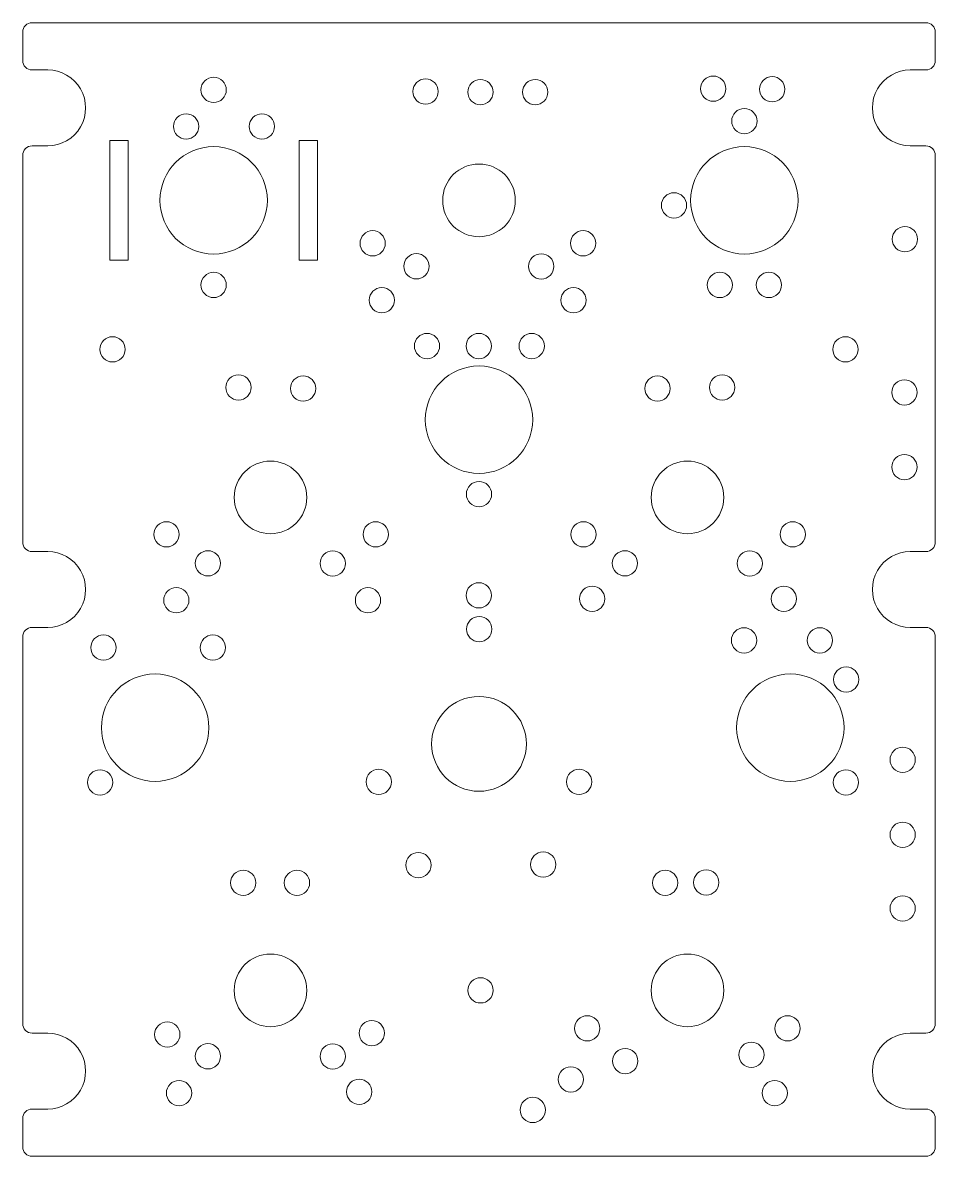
# Model space of a CAD drawing. Header units: millimetres. Extents: x -202 to 440, y -81 to 100.
# Drawn here: x 2 to 146.5, y -80.2 to 99.2 of the extents above; entities that cross this region are included whole.
import ezdxf

# ---------------------------------------------------------------- set-up
doc = ezdxf.new("R2010")
doc.units = ezdxf.units.MM
doc.header["$MEASUREMENT"] = 0
doc.layers.add('Cut', color=7, linetype='Continuous')
doc.layers.add('Engrave', color=7, linetype='Continuous')

msp = doc.modelspace()

# ---------------------------------------------------------------- linework, layer by layer
at = {"layer": 'Cut', "color": 250, "lineweight": 9}
for points, knots in [([(2.0048, 97.6658), (2.005, 98.0639), (2.1634, 98.4456), (2.4451, 98.7269), (2.4451, 98.7269), (2.7267, 99.0082), (3.1067, 99.1661), (3.5048, 99.1658), (3.5048, 99.1658), (3.5048, 99.1658), (144.9548, 99.1658), (144.9548, 99.1658), (144.9548, 99.1658), (145.3528, 99.1656), (145.7345, 99.0072), (146.0158, 98.7255), (146.0158, 98.7255), (146.2971, 98.4439), (146.455, 98.0639), (146.4548, 97.6658), (146.4548, 97.6658), (146.4548, 97.6658), (146.4548, 93.1783), (146.4548, 93.1783), (146.4548, 93.1783), (146.4545, 92.7802), (146.2961, 92.3986), (146.0145, 92.1173), (146.0145, 92.1173), (145.7328, 91.836), (145.3528, 91.6781), (144.9548, 91.6783), (144.9548, 91.6783), (144.9548, 91.6783), (142.4923, 91.6783), (142.4923, 91.6783), (142.4923, 91.6783), (140.3487, 91.6783), (138.3679, 90.5347), (137.2961, 88.6783), (137.2961, 88.6783), (136.2243, 86.8219), (136.2243, 84.5347), (137.2961, 82.6783), (137.2961, 82.6783), (138.3679, 80.8219), (140.3487, 79.6783), (142.4923, 79.6783), (142.4923, 79.6783), (142.4923, 79.6783), (144.9548, 79.6783), (144.9548, 79.6783), (144.9548, 79.6783), (145.3528, 79.6781), (145.7345, 79.5197), (146.0158, 79.238), (146.0158, 79.238), (146.2971, 78.9564), (146.455, 78.5764), (146.4548, 78.1783), (146.4548, 78.1783), (146.4548, 78.1783), (146.4548, 16.9783), (146.4548, 16.9783), (146.4548, 16.9783), (146.4545, 16.5802), (146.2961, 16.1986), (146.0145, 15.9173), (146.0145, 15.9173), (145.7328, 15.636), (145.3528, 15.4781), (144.9548, 15.4783), (144.9548, 15.4783), (144.9548, 15.4783), (142.4923, 15.4783), (142.4923, 15.4783), (142.4923, 15.4783), (140.3487, 15.4783), (138.3679, 14.3347), (137.2961, 12.4783), (137.2961, 12.4783), (136.2243, 10.6219), (136.2243, 8.3347), (137.2961, 6.4783), (137.2961, 6.4783), (138.3679, 4.6219), (140.3487, 3.4783), (142.4923, 3.4783), (142.4923, 3.4783), (142.4923, 3.4783), (144.9548, 3.4783), (144.9548, 3.4783), (144.9548, 3.4783), (145.3528, 3.4781), (145.7345, 3.3197), (146.0158, 3.038), (146.0158, 3.038), (146.2971, 2.7564), (146.455, 2.3764), (146.4548, 1.9783), (146.4548, 1.9783), (146.4548, 1.9783), (146.4548, -59.2217), (146.4548, -59.2217), (146.4548, -59.2217), (146.4545, -59.6198), (146.2961, -60.0014), (146.0145, -60.2827), (146.0145, -60.2827), (145.7328, -60.564), (145.3528, -60.7219), (144.9548, -60.7217), (144.9548, -60.7217), (144.9548, -60.7217), (142.4923, -60.7217), (142.4923, -60.7217), (142.4923, -60.7217), (140.3487, -60.7217), (138.3679, -61.8653), (137.2961, -63.7217), (137.2961, -63.7217), (136.2243, -65.5781), (136.2243, -67.8653), (137.2961, -69.7217), (137.2961, -69.7217), (138.3679, -71.5781), (140.3487, -72.7217), (142.4923, -72.7217), (142.4923, -72.7217), (142.4923, -72.7217), (144.9548, -72.7217), (144.9548, -72.7217), (144.9548, -72.7217), (145.3528, -72.7219), (145.7345, -72.8803), (146.0158, -73.162), (146.0158, -73.162), (146.2971, -73.4436), (146.455, -73.8236), (146.4548, -74.2217), (146.4548, -74.2217), (146.4548, -74.2217), (146.4548, -78.7092), (146.4548, -78.7092), (146.4548, -78.7092), (146.4545, -79.1073), (146.2961, -79.4889), (146.0145, -79.7702), (146.0145, -79.7702), (145.7328, -80.0515), (145.3528, -80.2094), (144.9548, -80.2092), (144.9548, -80.2092), (144.9548, -80.2092), (3.5048, -80.2092), (3.5048, -80.2092), (3.5048, -80.2092), (3.1067, -80.2089), (2.725, -80.0505), (2.4437, -79.7689), (2.4437, -79.7689), (2.1624, -79.4872), (2.0045, -79.1073), (2.0048, -78.7092), (2.0048, -78.7092), (2.0048, -78.7092), (2.0048, -74.2217), (2.0048, -74.2217), (2.0048, -74.2217), (2.005, -73.8236), (2.1634, -73.4419), (2.4451, -73.1606), (2.4451, -73.1606), (2.7267, -72.8793), (3.1067, -72.7214), (3.5048, -72.7217), (3.5048, -72.7217), (3.5048, -72.7217), (5.9673, -72.7217), (5.9673, -72.7217), (5.9673, -72.7217), (8.1109, -72.7217), (10.0916, -71.5781), (11.1634, -69.7217), (11.1634, -69.7217), (12.2352, -67.8653), (12.2352, -65.5781), (11.1634, -63.7217), (11.1634, -63.7217), (10.0916, -61.8653), (8.1109, -60.7217), (5.9673, -60.7217), (5.9673, -60.7217), (5.9673, -60.7217), (3.5048, -60.7217), (3.5048, -60.7217), (3.5048, -60.7217), (3.1067, -60.7214), (2.725, -60.563), (2.4437, -60.2814), (2.4437, -60.2814), (2.1624, -59.9997), (2.0045, -59.6198), (2.0048, -59.2217), (2.0048, -59.2217), (2.0048, -59.2217), (2.0048, 1.9783), (2.0048, 1.9783), (2.0048, 1.9783), (2.005, 2.3764), (2.1634, 2.7581), (2.4451, 3.0394), (2.4451, 3.0394), (2.7267, 3.3207), (3.1067, 3.4786), (3.5048, 3.4783), (3.5048, 3.4783), (3.5048, 3.4783), (5.9673, 3.4783), (5.9673, 3.4783), (5.9673, 3.4783), (8.1109, 3.4783), (10.0916, 4.6219), (11.1634, 6.4783), (11.1634, 6.4783), (12.2352, 8.3347), (12.2352, 10.6219), (11.1634, 12.4783), (11.1634, 12.4783), (10.0916, 14.3347), (8.1109, 15.4783), (5.9673, 15.4783), (5.9673, 15.4783), (5.9673, 15.4783), (3.5048, 15.4783), (3.5048, 15.4783), (3.5048, 15.4783), (3.1067, 15.4786), (2.725, 15.637), (2.4437, 15.9186), (2.4437, 15.9186), (2.1624, 16.2003), (2.0045, 16.5802), (2.0048, 16.9783), (2.0048, 16.9783), (2.0048, 16.9783), (2.0048, 78.1783), (2.0048, 78.1783), (2.0048, 78.1783), (2.005, 78.5764), (2.1634, 78.9581), (2.4451, 79.2394), (2.4451, 79.2394), (2.7267, 79.5207), (3.1067, 79.6786), (3.5048, 79.6783), (3.5048, 79.6783), (3.5048, 79.6783), (5.9673, 79.6783), (5.9673, 79.6783), (5.9673, 79.6783), (8.1109, 79.6783), (10.0916, 80.8219), (11.1634, 82.6783), (11.1634, 82.6783), (12.2352, 84.5347), (12.2352, 86.8219), (11.1634, 88.6783), (11.1634, 88.6783), (10.0916, 90.5347), (8.1109, 91.6783), (5.9673, 91.6783), (5.9673, 91.6783), (5.9673, 91.6783), (3.5048, 91.6783), (3.5048, 91.6783), (3.5048, 91.6783), (3.1067, 91.6786), (2.725, 91.837), (2.4437, 92.1186), (2.4437, 92.1186), (2.1624, 92.4003), (2.0045, 92.7802), (2.0048, 93.1783), (2.0048, 93.1783), (2.0048, 93.1783), (2.0048, 97.6658), (2.0048, 97.6658)], [0, 0, 0, 0, 0.01369863, 0.01369863, 0.01369863, 0.01369863, 0.02739726, 0.02739726, 0.02739726, 0.02739726, 0.04109589, 0.04109589, 0.04109589, 0.04109589, 0.05479452, 0.05479452, 0.05479452, 0.05479452, 0.06849315, 0.06849315, 0.06849315, 0.06849315, 0.08219178, 0.08219178, 0.08219178, 0.08219178, 0.09589041, 0.09589041, 0.09589041, 0.09589041, 0.10958904, 0.10958904, 0.10958904, 0.10958904, 0.12328767, 0.12328767, 0.12328767, 0.12328767, 0.1369863, 0.1369863, 0.1369863, 0.1369863, 0.15068493, 0.15068493, 0.15068493, 0.15068493, 0.16438356, 0.16438356, 0.16438356, 0.16438356, 0.17808219, 0.17808219, 0.17808219, 0.17808219, 0.19178082, 0.19178082, 0.19178082, 0.19178082, 0.20547945, 0.20547945, 0.20547945, 0.20547945, 0.21917808, 0.21917808, 0.21917808, 0.21917808, 0.23287671, 0.23287671, 0.23287671, 0.23287671, 0.24657534, 0.24657534, 0.24657534, 0.24657534, 0.26027397, 0.26027397, 0.26027397, 0.26027397, 0.2739726, 0.2739726, 0.2739726, 0.2739726, 0.28767123, 0.28767123, 0.28767123, 0.28767123, 0.30136986, 0.30136986, 0.30136986, 0.30136986, 0.31506849, 0.31506849, 0.31506849, 0.31506849, 0.32876712, 0.32876712, 0.32876712, 0.32876712, 0.34246575, 0.34246575, 0.34246575, 0.34246575, 0.35616438, 0.35616438, 0.35616438, 0.35616438, 0.36986301, 0.36986301, 0.36986301, 0.36986301, 0.38356164, 0.38356164, 0.38356164, 0.38356164, 0.39726027, 0.39726027, 0.39726027, 0.39726027, 0.4109589, 0.4109589, 0.4109589, 0.4109589, 0.42465753, 0.42465753, 0.42465753, 0.42465753, 0.43835616, 0.43835616, 0.43835616, 0.43835616, 0.45205479, 0.45205479, 0.45205479, 0.45205479, 0.46575342, 0.46575342, 0.46575342, 0.46575342, 0.47945205, 0.47945205, 0.47945205, 0.47945205, 0.49315068, 0.49315068, 0.49315068, 0.49315068, 0.50684932, 0.50684932, 0.50684932, 0.50684932, 0.52054795, 0.52054795, 0.52054795, 0.52054795, 0.53424658, 0.53424658, 0.53424658, 0.53424658, 0.54794521, 0.54794521, 0.54794521, 0.54794521, 0.56164384, 0.56164384, 0.56164384, 0.56164384, 0.57534247, 0.57534247, 0.57534247, 0.57534247, 0.5890411, 0.5890411, 0.5890411, 0.5890411, 0.60273973, 0.60273973, 0.60273973, 0.60273973, 0.61643836, 0.61643836, 0.61643836, 0.61643836, 0.63013699, 0.63013699, 0.63013699, 0.63013699, 0.64383562, 0.64383562, 0.64383562, 0.64383562, 0.65753425, 0.65753425, 0.65753425, 0.65753425, 0.67123288, 0.67123288, 0.67123288, 0.67123288, 0.68493151, 0.68493151, 0.68493151, 0.68493151, 0.69863014, 0.69863014, 0.69863014, 0.69863014, 0.71232877, 0.71232877, 0.71232877, 0.71232877, 0.7260274, 0.7260274, 0.7260274, 0.7260274, 0.73972603, 0.73972603, 0.73972603, 0.73972603, 0.75342466, 0.75342466, 0.75342466, 0.75342466, 0.76712329, 0.76712329, 0.76712329, 0.76712329, 0.78082192, 0.78082192, 0.78082192, 0.78082192, 0.79452055, 0.79452055, 0.79452055, 0.79452055, 0.80821918, 0.80821918, 0.80821918, 0.80821918, 0.82191781, 0.82191781, 0.82191781, 0.82191781, 0.83561644, 0.83561644, 0.83561644, 0.83561644, 0.84931507, 0.84931507, 0.84931507, 0.84931507, 0.8630137, 0.8630137, 0.8630137, 0.8630137, 0.87671233, 0.87671233, 0.87671233, 0.87671233, 0.89041096, 0.89041096, 0.89041096, 0.89041096, 0.90410959, 0.90410959, 0.90410959, 0.90410959, 0.91780822, 0.91780822, 0.91780822, 0.91780822, 0.93150685, 0.93150685, 0.93150685, 0.93150685, 0.94520548, 0.94520548, 0.94520548, 0.94520548, 0.95890411, 0.95890411, 0.95890411, 0.95890411, 0.97260274, 0.97260274, 0.97260274, 0.97260274, 1, 1, 1, 1]), ([(15.7798, 61.602), (15.7798, 61.602), (18.6798, 61.602), (18.6798, 61.602), (18.6798, 61.602), (18.6798, 61.602), (18.6798, 80.502), (18.6798, 80.502), (18.6798, 80.502), (18.6798, 80.502), (15.7798, 80.502), (15.7798, 80.502), (15.7798, 80.502), (15.7798, 80.502), (15.7798, 61.602), (15.7798, 61.602)], [0, 0, 0, 0, 0.2, 0.2, 0.2, 0.2, 0.4, 0.4, 0.4, 0.4, 0.6, 0.6, 0.6, 0.6, 1, 1, 1, 1]), ([(32.2298, 79.552), (36.9242, 79.552), (40.7298, 75.7465), (40.7298, 71.0521), (40.7298, 71.0521), (40.7298, 66.3577), (36.9243, 62.5521), (32.2298, 62.5521), (32.2298, 62.5521), (27.5354, 62.552), (23.7298, 66.3576), (23.7298, 71.052), (23.7298, 71.052), (23.7298, 75.7464), (27.5353, 79.552), (32.2298, 79.552)], [0, 0, 0, 0, 0.2, 0.2, 0.2, 0.2, 0.4, 0.4, 0.4, 0.4, 0.6, 0.6, 0.6, 0.6, 1, 1, 1, 1]), ([(45.7798, 61.602), (45.7798, 61.602), (48.6798, 61.602), (48.6798, 61.602), (48.6798, 61.602), (48.6798, 61.602), (48.6798, 80.502), (48.6798, 80.502), (48.6798, 80.502), (48.6798, 80.502), (45.7798, 80.502), (45.7798, 80.502), (45.7798, 80.502), (45.7798, 80.502), (45.7798, 61.602), (45.7798, 61.602)], [0, 0, 0, 0, 0.2, 0.2, 0.2, 0.2, 0.4, 0.4, 0.4, 0.4, 0.6, 0.6, 0.6, 0.6, 1, 1, 1, 1]), ([(116.2298, 79.552), (120.9242, 79.552), (124.7298, 75.7465), (124.7298, 71.0521), (124.7298, 71.0521), (124.7298, 66.3577), (120.9243, 62.5521), (116.2298, 62.5521), (116.2298, 62.5521), (111.5354, 62.552), (107.7298, 66.3576), (107.7298, 71.052), (107.7298, 71.052), (107.7298, 75.7464), (111.5353, 79.552), (116.2298, 79.552)], [0, 0, 0, 0, 0.2, 0.2, 0.2, 0.2, 0.4, 0.4, 0.4, 0.4, 0.6, 0.6, 0.6, 0.6, 1, 1, 1, 1]), ([(74.2299, 76.8021), (77.4052, 76.8021), (79.9798, 74.2268), (79.9798, 71.0519), (79.9798, 71.0519), (79.9798, 67.8775), (77.405, 65.3021), (74.2298, 65.3021), (74.2298, 65.3021), (71.0549, 65.3024), (68.4798, 67.877), (68.4798, 71.0519), (68.4798, 71.0519), (68.4798, 74.2278), (71.0549, 76.8016), (74.2299, 76.8021)], [0, 0, 0, 0, 0.2, 0.2, 0.2, 0.2, 0.4, 0.4, 0.4, 0.4, 0.6, 0.6, 0.6, 0.6, 1, 1, 1, 1]), ([(16.2298, 49.4784), (17.3344, 49.4784), (18.2298, 48.5829), (18.2298, 47.4782), (18.2298, 47.4782), (18.2298, 46.3737), (17.3344, 45.4782), (16.2298, 45.4782), (16.2298, 45.4782), (15.1252, 45.4783), (14.2298, 46.3737), (14.2298, 47.4782), (14.2298, 47.4782), (14.2298, 48.5829), (15.1252, 49.4782), (16.2298, 49.4784)], [0, 0, 0, 0, 0.2, 0.2, 0.2, 0.2, 0.4, 0.4, 0.4, 0.4, 0.6, 0.6, 0.6, 0.6, 1, 1, 1, 1]), ([(132.2298, 49.4784), (133.3344, 49.4784), (134.2298, 48.5829), (134.2298, 47.4782), (134.2298, 47.4782), (134.2298, 46.3737), (133.3344, 45.4782), (132.2298, 45.4782), (132.2298, 45.4782), (131.1252, 45.4783), (130.2298, 46.3737), (130.2298, 47.4782), (130.2298, 47.4782), (130.2298, 48.5829), (131.1252, 49.4782), (132.2298, 49.4784)], [0, 0, 0, 0, 0.2, 0.2, 0.2, 0.2, 0.4, 0.4, 0.4, 0.4, 0.6, 0.6, 0.6, 0.6, 1, 1, 1, 1]), ([(74.2298, 44.8452), (78.9242, 44.8452), (82.7298, 41.0397), (82.7298, 36.3453), (82.7298, 36.3453), (82.7298, 31.6509), (78.9243, 27.8453), (74.2298, 27.8453), (74.2298, 27.8453), (69.5354, 27.8452), (65.7298, 31.6508), (65.7298, 36.3452), (65.7298, 36.3452), (65.7298, 41.0396), (69.5353, 44.8452), (74.2298, 44.8452)], [0, 0, 0, 0, 0.2, 0.2, 0.2, 0.2, 0.4, 0.4, 0.4, 0.4, 0.6, 0.6, 0.6, 0.6, 1, 1, 1, 1]), ([(41.2299, 29.8021), (44.4052, 29.8021), (46.9798, 27.227), (46.9798, 24.0518), (46.9798, 24.0518), (46.9798, 20.8774), (44.4049, 18.3021), (41.2298, 18.3021), (41.2298, 18.3021), (38.0549, 18.3021), (35.4798, 20.8769), (35.4798, 24.0518), (35.4798, 24.0518), (35.4798, 27.2279), (38.0549, 29.802), (41.2299, 29.8021)], [0, 0, 0, 0, 0.2, 0.2, 0.2, 0.2, 0.4, 0.4, 0.4, 0.4, 0.6, 0.6, 0.6, 0.6, 1, 1, 1, 1]), ([(107.2299, 29.8021), (110.4052, 29.8021), (112.9798, 27.2268), (112.9798, 24.052), (112.9798, 24.052), (112.9798, 20.8775), (110.405, 18.3021), (107.2298, 18.3021), (107.2298, 18.3021), (104.0549, 18.3022), (101.4798, 20.877), (101.4798, 24.052), (101.4798, 24.052), (101.4798, 27.2278), (104.0549, 29.8017), (107.2299, 29.8021)], [0, 0, 0, 0, 0.2, 0.2, 0.2, 0.2, 0.4, 0.4, 0.4, 0.4, 0.6, 0.6, 0.6, 0.6, 1, 1, 1, 1]), ([(22.9729, -3.8846), (27.6673, -3.8846), (31.4729, -7.6901), (31.4729, -12.3845), (31.4729, -12.3845), (31.4729, -17.0789), (27.6674, -20.8845), (22.9729, -20.8845), (22.9729, -20.8845), (18.2785, -20.8846), (14.4729, -17.079), (14.4729, -12.3846), (14.4729, -12.3846), (14.4729, -7.6902), (18.2784, -3.8846), (22.9729, -3.8846)], [0, 0, 0, 0, 0.2, 0.2, 0.2, 0.2, 0.4, 0.4, 0.4, 0.4, 0.6, 0.6, 0.6, 0.6, 1, 1, 1, 1]), ([(123.502, -3.8846), (128.1964, -3.8846), (132.002, -7.6901), (132.002, -12.3845), (132.002, -12.3845), (132.002, -17.0789), (128.1965, -20.8845), (123.502, -20.8845), (123.502, -20.8845), (118.8076, -20.8846), (115.002, -17.079), (115.002, -12.3846), (115.002, -12.3846), (115.002, -7.6902), (118.8075, -3.8846), (123.502, -3.8846)], [0, 0, 0, 0, 0.2, 0.2, 0.2, 0.2, 0.4, 0.4, 0.4, 0.4, 0.6, 0.6, 0.6, 0.6, 1, 1, 1, 1]), ([(74.2306, -7.4479), (78.3722, -7.4479), (81.7304, -10.8067), (81.7304, -14.9483), (81.7304, -14.9483), (81.7304, -19.089), (78.372, -22.4479), (74.2304, -22.4479), (74.2304, -22.4479), (70.0892, -22.4479), (66.7304, -19.0893), (66.7304, -14.9483), (66.7304, -14.9483), (66.7304, -10.8056), (70.0892, -7.4481), (74.2306, -7.4479)], [0, 0, 0, 0, 0.2, 0.2, 0.2, 0.2, 0.4, 0.4, 0.4, 0.4, 0.6, 0.6, 0.6, 0.6, 1, 1, 1, 1]), ([(41.2299, -48.1979), (44.4052, -48.1979), (46.9798, -50.7732), (46.9798, -53.948), (46.9798, -53.948), (46.9798, -57.1226), (44.4049, -59.6979), (41.2298, -59.6979), (41.2298, -59.6979), (38.0549, -59.6979), (35.4798, -57.1229), (35.4798, -53.948), (35.4798, -53.948), (35.4798, -50.7724), (38.0549, -48.1983), (41.2299, -48.1979)], [0, 0, 0, 0, 0.2, 0.2, 0.2, 0.2, 0.4, 0.4, 0.4, 0.4, 0.6, 0.6, 0.6, 0.6, 1, 1, 1, 1]), ([(107.2299, -48.1979), (110.4052, -48.1979), (112.9798, -50.7732), (112.9798, -53.948), (112.9798, -53.948), (112.9798, -57.1226), (110.405, -59.6979), (107.2298, -59.6979), (107.2298, -59.6979), (104.0549, -59.6979), (101.4798, -57.1229), (101.4798, -53.948), (101.4798, -53.948), (101.4798, -50.7724), (104.0549, -48.1983), (107.2299, -48.1979)], [0, 0, 0, 0, 0.2, 0.2, 0.2, 0.2, 0.4, 0.4, 0.4, 0.4, 0.6, 0.6, 0.6, 0.6, 1, 1, 1, 1]), ([(74.4746, -51.948), (75.5792, -51.948), (76.4746, -52.8434), (76.4746, -53.9479), (76.4746, -53.9479), (76.4746, -55.0526), (75.5792, -55.9479), (74.4746, -55.9479), (74.4746, -55.9479), (73.37, -55.9479), (72.4746, -55.0526), (72.4746, -53.9479), (72.4746, -53.9479), (72.4746, -52.8434), (73.37, -51.948), (74.4746, -51.948)], [0, 0, 0, 0, 0.2, 0.2, 0.2, 0.2, 0.4, 0.4, 0.4, 0.4, 0.6, 0.6, 0.6, 0.6, 1, 1, 1, 1])]:
    msp.add_open_spline(points, degree=3, knots=knots, dxfattribs=at)
at = {"layer": 'Engrave', "color": 240, "lineweight": 9}
for points in [[(32.2298, 90.531), (31.1252, 90.531), (30.2298, 89.6357), (30.2298, 88.5311), (30.2298, 88.5311), (30.2298, 87.4264), (31.1252, 86.5311), (32.2298, 86.5311), (32.2298, 86.5311), (33.3344, 86.531), (34.2298, 87.4264), (34.2298, 88.531), (34.2298, 88.531), (34.2298, 89.6357), (33.3344, 90.531), (32.2298, 90.531)], [(65.7754, 90.2724), (64.6708, 90.2724), (63.7754, 89.3771), (63.7754, 88.2725), (63.7754, 88.2725), (63.7754, 87.1678), (64.6708, 86.2725), (65.7754, 86.2725), (65.7754, 86.2725), (66.88, 86.2724), (67.7754, 87.1678), (67.7754, 88.2724), (67.7754, 88.2724), (67.7754, 89.3771), (66.88, 90.2724), (65.7754, 90.2724)], [(74.4517, 90.1784), (73.3471, 90.1784), (72.4517, 89.2831), (72.4517, 88.1785), (72.4517, 88.1785), (72.4517, 87.0738), (73.3471, 86.1785), (74.4517, 86.1785), (74.4517, 86.1785), (75.5563, 86.1784), (76.4517, 87.0738), (76.4517, 88.1784), (76.4517, 88.1784), (76.4517, 89.2831), (75.5563, 90.1784), (74.4517, 90.1784)], [(83.128, 90.1784), (82.0234, 90.1784), (81.128, 89.2831), (81.128, 88.1785), (81.128, 88.1785), (81.128, 87.0738), (82.0234, 86.1785), (83.128, 86.1785), (83.128, 86.1785), (84.2326, 86.1784), (85.128, 87.0738), (85.128, 88.1784), (85.128, 88.1784), (85.128, 89.2831), (84.2326, 90.1784), (83.128, 90.1784)], [(111.3028, 90.7222), (110.1982, 90.7222), (109.3028, 89.8269), (109.3028, 88.7223), (109.3028, 88.7223), (109.3028, 87.6176), (110.1982, 86.7223), (111.3028, 86.7223), (111.3028, 86.7223), (112.4074, 86.7222), (113.3028, 87.6176), (113.3028, 88.7222), (113.3028, 88.7222), (113.3028, 89.8269), (112.4074, 90.7222), (111.3028, 90.7222)], [(120.6393, 90.6265), (119.5347, 90.6265), (118.6393, 89.7312), (118.6393, 88.6266), (118.6393, 88.6266), (118.6393, 87.5219), (119.5347, 86.6266), (120.6393, 86.6266), (120.6393, 86.6266), (121.7439, 86.6265), (122.6393, 87.5219), (122.6393, 88.6265), (122.6393, 88.6265), (122.6393, 89.7312), (121.7439, 90.6265), (120.6393, 90.6265)], [(27.8726, 84.7458), (26.768, 84.7458), (25.8726, 83.8505), (25.8726, 82.7459), (25.8726, 82.7459), (25.8726, 81.6412), (26.768, 80.7459), (27.8726, 80.7459), (27.8726, 80.7459), (28.9772, 80.7458), (29.8726, 81.6412), (29.8726, 82.7458), (29.8726, 82.7458), (29.8726, 83.8505), (28.9772, 84.7458), (27.8726, 84.7458)], [(39.8726, 84.7458), (38.768, 84.7458), (37.8726, 83.8505), (37.8726, 82.7459), (37.8726, 82.7459), (37.8726, 81.6412), (38.768, 80.7459), (39.8726, 80.7459), (39.8726, 80.7459), (40.9772, 80.7458), (41.8726, 81.6412), (41.8726, 82.7458), (41.8726, 82.7458), (41.8726, 83.8505), (40.9772, 84.7458), (39.8726, 84.7458)], [(116.2299, 85.5925), (115.1253, 85.5925), (114.2299, 84.6972), (114.2299, 83.5926), (114.2299, 83.5926), (114.2299, 82.4879), (115.1253, 81.5926), (116.2299, 81.5926), (116.2299, 81.5926), (117.3345, 81.5925), (118.2299, 82.4879), (118.2299, 83.5925), (118.2299, 83.5925), (118.2299, 84.6972), (117.3345, 85.5925), (116.2299, 85.5925)], [(105.0898, 72.2572), (103.9852, 72.2572), (103.0898, 71.3619), (103.0898, 70.2573), (103.0898, 70.2573), (103.0898, 69.1526), (103.9852, 68.2573), (105.0898, 68.2573), (105.0898, 68.2573), (106.1944, 68.2572), (107.0898, 69.1526), (107.0898, 70.2572), (107.0898, 70.2572), (107.0898, 71.3619), (106.1944, 72.2572), (105.0898, 72.2572)], [(141.6422, 66.9046), (140.5376, 66.9046), (139.6421, 66.0093), (139.6421, 64.9047), (139.6421, 64.9047), (139.6421, 63.8), (140.5376, 62.9047), (141.6422, 62.9047), (141.6422, 62.9047), (142.7468, 62.9046), (143.6421, 63.8), (143.6421, 64.9046), (143.6421, 64.9046), (143.6421, 66.0093), (142.7468, 66.9046), (141.6422, 66.9046)], [(57.4016, 66.2571), (56.297, 66.2571), (55.4016, 65.3618), (55.4016, 64.2572), (55.4016, 64.2572), (55.4016, 63.1525), (56.297, 62.2572), (57.4016, 62.2572), (57.4016, 62.2572), (58.5062, 62.2571), (59.4016, 63.1525), (59.4016, 64.2571), (59.4016, 64.2571), (59.4016, 65.3618), (58.5062, 66.2571), (57.4016, 66.2571)], [(90.7059, 66.2571), (89.6013, 66.2571), (88.7059, 65.3618), (88.7059, 64.2572), (88.7059, 64.2572), (88.7059, 63.1525), (89.6013, 62.2572), (90.7059, 62.2572), (90.7059, 62.2572), (91.8105, 62.2571), (92.7059, 63.1525), (92.7059, 64.2571), (92.7059, 64.2571), (92.7059, 65.3618), (91.8105, 66.2571), (90.7059, 66.2571)], [(64.3254, 62.6195), (63.2207, 62.6195), (62.3253, 61.7242), (62.3253, 60.6196), (62.3253, 60.6196), (62.3253, 59.5149), (63.2207, 58.6196), (64.3254, 58.6196), (64.3254, 58.6196), (65.4299, 58.6195), (66.3253, 59.5149), (66.3253, 60.6195), (66.3253, 60.6195), (66.3253, 61.7242), (65.4299, 62.6195), (64.3254, 62.6195)], [(84.0801, 62.6024), (82.9754, 62.6024), (82.08, 61.7071), (82.08, 60.6025), (82.08, 60.6025), (82.08, 59.4978), (82.9754, 58.6025), (84.0801, 58.6025), (84.0801, 58.6025), (85.1846, 58.6024), (86.08, 59.4978), (86.08, 60.6024), (86.08, 60.6024), (86.08, 61.7071), (85.1846, 62.6024), (84.0801, 62.6024)], [(32.2298, 59.6633), (31.1252, 59.6633), (30.2298, 58.768), (30.2298, 57.6634), (30.2298, 57.6634), (30.2298, 56.5587), (31.1252, 55.6634), (32.2298, 55.6634), (32.2298, 55.6634), (33.3344, 55.6633), (34.2298, 56.5587), (34.2298, 57.6633), (34.2298, 57.6633), (34.2298, 58.768), (33.3344, 59.6633), (32.2298, 59.6633)], [(112.3463, 59.6633), (111.2417, 59.6633), (110.3463, 58.768), (110.3463, 57.6634), (110.3463, 57.6634), (110.3463, 56.5587), (111.2417, 55.6634), (112.3463, 55.6634), (112.3463, 55.6634), (113.451, 55.6633), (114.3463, 56.5587), (114.3463, 57.6633), (114.3463, 57.6633), (114.3463, 58.768), (113.451, 59.6633), (112.3463, 59.6633)], [(120.1135, 59.6633), (119.0089, 59.6633), (118.1135, 58.768), (118.1135, 57.6634), (118.1135, 57.6634), (118.1135, 56.5587), (119.0089, 55.6634), (120.1135, 55.6634), (120.1135, 55.6634), (121.2182, 55.6633), (122.1135, 56.5587), (122.1135, 57.6633), (122.1135, 57.6633), (122.1135, 58.768), (121.2182, 59.6633), (120.1135, 59.6633)], [(58.8516, 57.2528), (57.747, 57.2528), (56.8516, 56.3575), (56.8516, 55.2529), (56.8516, 55.2529), (56.8516, 54.1482), (57.747, 53.2529), (58.8516, 53.2529), (58.8516, 53.2529), (59.9562, 53.2528), (60.8516, 54.1482), (60.8516, 55.2528), (60.8516, 55.2528), (60.8516, 56.3575), (59.9562, 57.2528), (58.8516, 57.2528)], [(89.1837, 57.2475), (88.0791, 57.2475), (87.1837, 56.3522), (87.1837, 55.2476), (87.1837, 55.2476), (87.1837, 54.1429), (88.0791, 53.2476), (89.1837, 53.2476), (89.1837, 53.2476), (90.2884, 53.2475), (91.1837, 54.1429), (91.1837, 55.2475), (91.1837, 55.2475), (91.1837, 56.3522), (90.2884, 57.2475), (89.1837, 57.2475)], [(66.0005, 50.0015), (64.8959, 50.0015), (64.0005, 49.1062), (64.0005, 48.0016), (64.0005, 48.0016), (64.0005, 46.8969), (64.8959, 46.0016), (66.0005, 46.0016), (66.0005, 46.0016), (67.1051, 46.0015), (68.0005, 46.8969), (68.0005, 48.0015), (68.0005, 48.0015), (68.0005, 49.1062), (67.1051, 50.0015), (66.0005, 50.0015)], [(74.1999, 50.0015), (73.0953, 50.0015), (72.1999, 49.1062), (72.1999, 48.0016), (72.1999, 48.0016), (72.1999, 46.8969), (73.0953, 46.0016), (74.1999, 46.0016), (74.1999, 46.0016), (75.3045, 46.0015), (76.1999, 46.8969), (76.1999, 48.0015), (76.1999, 48.0015), (76.1999, 49.1062), (75.3045, 50.0015), (74.1999, 50.0015)], [(82.5706, 50.0015), (81.466, 50.0015), (80.5706, 49.1062), (80.5706, 48.0016), (80.5706, 48.0016), (80.5706, 46.8969), (81.466, 46.0016), (82.5706, 46.0016), (82.5706, 46.0016), (83.6752, 46.0015), (84.5706, 46.8969), (84.5706, 48.0015), (84.5706, 48.0015), (84.5706, 49.1062), (83.6752, 50.0015), (82.5706, 50.0015)], [(36.1596, 43.4519), (35.055, 43.4519), (34.1596, 42.5566), (34.1596, 41.452), (34.1596, 41.452), (34.1596, 40.3473), (35.055, 39.452), (36.1596, 39.452), (36.1596, 39.452), (37.2642, 39.4519), (38.1596, 40.3473), (38.1596, 41.4519), (38.1596, 41.4519), (38.1596, 42.5566), (37.2642, 43.4519), (36.1596, 43.4519)], [(46.3901, 43.2755), (45.2855, 43.2755), (44.3901, 42.3802), (44.3901, 41.2756), (44.3901, 41.2756), (44.3901, 40.1709), (45.2855, 39.2756), (46.3901, 39.2756), (46.3901, 39.2756), (47.4947, 39.2755), (48.3901, 40.1709), (48.3901, 41.2755), (48.3901, 41.2755), (48.3901, 42.3802), (47.4947, 43.2755), (46.3901, 43.2755)], [(102.4818, 43.2754), (101.3772, 43.2754), (100.4818, 42.3801), (100.4818, 41.2755), (100.4818, 41.2755), (100.4818, 40.1708), (101.3772, 39.2755), (102.4818, 39.2755), (102.4818, 39.2755), (103.5864, 39.2754), (104.4818, 40.1708), (104.4818, 41.2754), (104.4818, 41.2754), (104.4818, 42.3801), (103.5864, 43.2754), (102.4818, 43.2754)], [(112.7122, 43.4518), (111.6076, 43.4518), (110.7122, 42.5565), (110.7122, 41.4519), (110.7122, 41.4519), (110.7122, 40.3472), (111.6076, 39.4519), (112.7122, 39.4519), (112.7122, 39.4519), (113.8168, 39.4518), (114.7122, 40.3472), (114.7122, 41.4518), (114.7122, 41.4518), (114.7122, 42.5565), (113.8168, 43.4518), (112.7122, 43.4518)], [(141.5656, 42.6673), (140.461, 42.6673), (139.5655, 41.772), (139.5655, 40.6674), (139.5655, 40.6674), (139.5655, 39.5627), (140.461, 38.6674), (141.5656, 38.6674), (141.5656, 38.6674), (142.6702, 38.6673), (143.5655, 39.5627), (143.5655, 40.6673), (143.5655, 40.6673), (143.5655, 41.772), (142.6702, 42.6673), (141.5656, 42.6673)], [(141.5656, 30.8497), (140.461, 30.8497), (139.5655, 29.9544), (139.5655, 28.8498), (139.5655, 28.8498), (139.5655, 27.7451), (140.461, 26.8498), (141.5656, 26.8498), (141.5656, 26.8498), (142.6702, 26.8497), (143.5655, 27.7451), (143.5655, 28.8497), (143.5655, 28.8497), (143.5655, 29.9544), (142.6702, 30.8497), (141.5656, 30.8497)], [(74.2298, 26.5666), (73.1252, 26.5666), (72.2298, 25.6713), (72.2298, 24.5667), (72.2298, 24.5667), (72.2298, 23.462), (73.1252, 22.5667), (74.2298, 22.5667), (74.2298, 22.5667), (75.3344, 22.5666), (76.2298, 23.462), (76.2298, 24.5666), (76.2298, 24.5666), (76.2298, 25.6713), (75.3344, 26.5666), (74.2298, 26.5666)], [(24.7707, 20.2068), (23.6661, 20.2068), (22.7707, 19.3115), (22.7707, 18.2069), (22.7707, 18.2069), (22.7707, 17.1022), (23.6661, 16.2069), (24.7707, 16.2069), (24.7707, 16.2069), (25.8753, 16.2068), (26.7707, 17.1022), (26.7707, 18.2068), (26.7707, 18.2068), (26.7707, 19.3115), (25.8753, 20.2068), (24.7707, 20.2068)], [(57.8855, 20.2068), (56.7809, 20.2068), (55.8855, 19.3115), (55.8855, 18.2069), (55.8855, 18.2069), (55.8855, 17.1022), (56.7809, 16.2069), (57.8855, 16.2069), (57.8855, 16.2069), (58.9901, 16.2068), (59.8855, 17.1022), (59.8855, 18.2068), (59.8855, 18.2068), (59.8855, 19.3115), (58.9901, 20.2068), (57.8855, 20.2068)], [(90.7707, 20.2068), (89.6661, 20.2068), (88.7707, 19.3115), (88.7707, 18.2069), (88.7707, 18.2069), (88.7707, 17.1022), (89.6661, 16.2069), (90.7707, 16.2069), (90.7707, 16.2069), (91.8754, 16.2068), (92.7707, 17.1022), (92.7707, 18.2068), (92.7707, 18.2068), (92.7707, 19.3115), (91.8754, 20.2068), (90.7707, 20.2068)], [(123.8855, 20.2068), (122.7808, 20.2068), (121.8854, 19.3115), (121.8854, 18.2069), (121.8854, 18.2069), (121.8854, 17.1022), (122.7808, 16.2069), (123.8855, 16.2069), (123.8855, 16.2069), (124.99, 16.2068), (125.8854, 17.1022), (125.8854, 18.2068), (125.8854, 18.2068), (125.8854, 19.3115), (124.99, 20.2068), (123.8855, 20.2068)], [(31.3254, 15.6195), (30.2207, 15.6195), (29.3253, 14.7242), (29.3253, 13.6196), (29.3253, 13.6196), (29.3253, 12.5149), (30.2207, 11.6196), (31.3254, 11.6196), (31.3254, 11.6196), (32.4299, 11.6195), (33.3253, 12.5149), (33.3253, 13.6195), (33.3253, 13.6195), (33.3253, 14.7242), (32.4299, 15.6195), (31.3254, 15.6195)], [(51.0801, 15.6024), (49.9754, 15.6024), (49.08, 14.7071), (49.08, 13.6025), (49.08, 13.6025), (49.08, 12.4978), (49.9754, 11.6025), (51.0801, 11.6025), (51.0801, 11.6025), (52.1846, 11.6024), (53.08, 12.4978), (53.08, 13.6024), (53.08, 13.6024), (53.08, 14.7071), (52.1846, 15.6024), (51.0801, 15.6024)], [(97.3254, 15.6195), (96.2207, 15.6195), (95.3253, 14.7242), (95.3253, 13.6196), (95.3253, 13.6196), (95.3253, 12.5149), (96.2207, 11.6196), (97.3254, 11.6196), (97.3254, 11.6196), (98.4299, 11.6195), (99.3253, 12.5149), (99.3253, 13.6195), (99.3253, 13.6195), (99.3253, 14.7242), (98.4299, 15.6195), (97.3254, 15.6195)], [(117.0801, 15.6024), (115.9754, 15.6024), (115.08, 14.7071), (115.08, 13.6025), (115.08, 13.6025), (115.08, 12.4978), (115.9754, 11.6025), (117.0801, 11.6025), (117.0801, 11.6025), (118.1846, 11.6024), (119.08, 12.4978), (119.08, 13.6024), (119.08, 13.6024), (119.08, 14.7071), (118.1846, 15.6024), (117.0801, 15.6024)], [(26.3249, 9.7782), (25.2203, 9.7782), (24.3249, 8.8829), (24.3249, 7.7783), (24.3249, 7.7783), (24.3249, 6.6736), (25.2203, 5.7783), (26.3249, 5.7783), (26.3249, 5.7783), (27.4295, 5.7782), (28.3249, 6.6736), (28.3249, 7.7782), (28.3249, 7.7782), (28.3249, 8.8829), (27.4295, 9.7782), (26.3249, 9.7782)], [(56.657, 9.7729), (55.5524, 9.7729), (54.657, 8.8776), (54.657, 7.773), (54.657, 7.773), (54.657, 6.6683), (55.5524, 5.773), (56.657, 5.773), (56.657, 5.773), (57.7616, 5.7729), (58.657, 6.6683), (58.657, 7.7729), (58.657, 7.7729), (58.657, 8.8776), (57.7616, 9.7729), (56.657, 9.7729)], [(74.1999, 10.555), (73.0953, 10.555), (72.1999, 9.6597), (72.1999, 8.5551), (72.1999, 8.5551), (72.1999, 7.4504), (73.0953, 6.5551), (74.1999, 6.5551), (74.1999, 6.5551), (75.3045, 6.555), (76.1999, 7.4504), (76.1999, 8.555), (76.1999, 8.555), (76.1999, 9.6597), (75.3045, 10.555), (74.1999, 10.555)], [(92.142, 10.0147), (91.0374, 10.0147), (90.142, 9.1194), (90.142, 8.0148), (90.142, 8.0148), (90.142, 6.9101), (91.0374, 6.0148), (92.142, 6.0148), (92.142, 6.0148), (93.2467, 6.0147), (94.142, 6.9101), (94.142, 8.0147), (94.142, 8.0147), (94.142, 9.1194), (93.2467, 10.0147), (92.142, 10.0147)], [(122.474, 10.0094), (121.3694, 10.0094), (120.474, 9.1141), (120.474, 8.0095), (120.474, 8.0095), (120.474, 6.9048), (121.3694, 6.0095), (122.474, 6.0095), (122.474, 6.0095), (123.5785, 6.0094), (124.474, 6.9048), (124.474, 8.0094), (124.474, 8.0094), (124.474, 9.1141), (123.5785, 10.0094), (122.474, 10.0094)], [(74.264, 5.207), (73.1594, 5.207), (72.264, 4.3117), (72.264, 3.2071), (72.264, 3.2071), (72.264, 2.1024), (73.1594, 1.2071), (74.264, 1.2071), (74.264, 1.2071), (75.3686, 1.207), (76.264, 2.1024), (76.264, 3.207), (76.264, 3.207), (76.264, 4.3117), (75.3686, 5.207), (74.264, 5.207)], [(14.7947, 2.2853), (13.6901, 2.2853), (12.7947, 1.39), (12.7947, 0.2854), (12.7947, 0.2854), (12.7947, -0.8193), (13.6901, -1.7146), (14.7947, -1.7146), (14.7947, -1.7146), (15.8993, -1.7147), (16.7947, -0.8193), (16.7947, 0.2853), (16.7947, 0.2853), (16.7947, 1.39), (15.8993, 2.2853), (14.7947, 2.2853)], [(32.1031, 2.2853), (30.9985, 2.2853), (30.1031, 1.39), (30.1031, 0.2854), (30.1031, 0.2854), (30.1031, -0.8193), (30.9985, -1.7146), (32.1031, -1.7146), (32.1031, -1.7146), (33.2077, -1.7147), (34.1031, -0.8193), (34.1031, 0.2853), (34.1031, 0.2853), (34.1031, 1.39), (33.2077, 2.2853), (32.1031, 2.2853)], [(116.1782, 3.4291), (115.0736, 3.4291), (114.1782, 2.5338), (114.1782, 1.4292), (114.1782, 1.4292), (114.1782, 0.3245), (115.0736, -0.5708), (116.1782, -0.5708), (116.1782, -0.5708), (117.2828, -0.5709), (118.1782, 0.3245), (118.1782, 1.4291), (118.1782, 1.4291), (118.1782, 2.5338), (117.2828, 3.4291), (116.1782, 3.4291)], [(128.1783, 3.4291), (127.0737, 3.4291), (126.1783, 2.5338), (126.1783, 1.4292), (126.1783, 1.4292), (126.1783, 0.3245), (127.0737, -0.5708), (128.1783, -0.5708), (128.1783, -0.5708), (129.2829, -0.5709), (130.1783, 0.3245), (130.1783, 1.4291), (130.1783, 1.4291), (130.1783, 2.5338), (129.2829, 3.4291), (128.1783, 3.4291)], [(132.3414, -2.7647), (131.2368, -2.7647), (130.3414, -3.66), (130.3414, -4.7646), (130.3414, -4.7646), (130.3414, -5.8693), (131.2368, -6.7646), (132.3414, -6.7646), (132.3414, -6.7646), (133.446, -6.7647), (134.3414, -5.8693), (134.3414, -4.7647), (134.3414, -4.7647), (134.3414, -3.66), (133.446, -2.7647), (132.3414, -2.7647)], [(141.282, -15.4646), (140.1774, -15.4646), (139.282, -16.3599), (139.282, -17.4645), (139.282, -17.4645), (139.282, -18.5692), (140.1774, -19.4645), (141.282, -19.4645), (141.282, -19.4645), (142.3866, -19.4646), (143.282, -18.5692), (143.282, -17.4646), (143.282, -17.4646), (143.282, -16.3599), (142.3866, -15.4646), (141.282, -15.4646)], [(14.2546, -19.0421), (13.15, -19.0421), (12.2546, -19.9374), (12.2546, -21.042), (12.2546, -21.042), (12.2546, -22.1467), (13.15, -23.042), (14.2546, -23.042), (14.2546, -23.042), (15.3592, -23.0421), (16.2546, -22.1467), (16.2546, -21.0421), (16.2546, -21.0421), (16.2546, -19.9374), (15.3592, -19.0421), (14.2546, -19.0421)], [(58.3599, -18.9593), (57.2553, -18.9593), (56.3599, -19.8546), (56.3599, -20.9592), (56.3599, -20.9592), (56.3599, -22.0639), (57.2553, -22.9592), (58.3599, -22.9592), (58.3599, -22.9592), (59.4645, -22.9593), (60.3599, -22.0639), (60.3599, -20.9593), (60.3599, -20.9593), (60.3599, -19.8546), (59.4645, -18.9593), (58.3599, -18.9593)], [(90.0682, -18.9593), (88.9636, -18.9593), (88.0682, -19.8546), (88.0682, -20.9592), (88.0682, -20.9592), (88.0682, -22.0639), (88.9636, -22.9592), (90.0682, -22.9592), (90.0682, -22.9592), (91.1727, -22.9593), (92.0682, -22.0639), (92.0682, -20.9593), (92.0682, -20.9593), (92.0682, -19.8546), (91.1727, -18.9593), (90.0682, -18.9593)], [(132.3033, -19.0446), (131.1987, -19.0446), (130.3033, -19.9399), (130.3033, -21.0445), (130.3033, -21.0445), (130.3033, -22.1492), (131.1987, -23.0445), (132.3033, -23.0445), (132.3033, -23.0445), (133.4079, -23.0446), (134.3033, -22.1492), (134.3033, -21.0446), (134.3033, -21.0446), (134.3033, -19.9399), (133.4079, -19.0446), (132.3033, -19.0446)], [(141.282, -27.3274), (140.1774, -27.3274), (139.282, -28.2227), (139.282, -29.3273), (139.282, -29.3273), (139.282, -30.432), (140.1774, -31.3273), (141.282, -31.3273), (141.282, -31.3273), (142.3866, -31.3274), (143.282, -30.432), (143.282, -29.3274), (143.282, -29.3274), (143.282, -28.2227), (142.3866, -27.3274), (141.282, -27.3274)], [(64.6371, -32.1288), (63.5325, -32.1288), (62.6371, -33.0241), (62.6371, -34.1287), (62.6371, -34.1287), (62.6371, -35.2334), (63.5325, -36.1287), (64.6371, -36.1287), (64.6371, -36.1287), (65.7417, -36.1288), (66.6371, -35.2334), (66.6371, -34.1288), (66.6371, -34.1288), (66.6371, -33.0241), (65.7417, -32.1288), (64.6371, -32.1288)], [(84.3923, -32.0419), (83.2877, -32.0419), (82.3923, -32.9372), (82.3923, -34.0418), (82.3923, -34.0418), (82.3923, -35.1465), (83.2877, -36.0418), (84.3923, -36.0418), (84.3923, -36.0418), (85.4968, -36.0419), (86.3923, -35.1465), (86.3923, -34.0419), (86.3923, -34.0419), (86.3923, -32.9372), (85.4968, -32.0419), (84.3923, -32.0419)], [(36.9187, -34.9337), (35.8141, -34.9337), (34.9187, -35.829), (34.9187, -36.9336), (34.9187, -36.9336), (34.9187, -38.0383), (35.8141, -38.9336), (36.9187, -38.9336), (36.9187, -38.9336), (38.0233, -38.9337), (38.9187, -38.0383), (38.9187, -36.9337), (38.9187, -36.9337), (38.9187, -35.829), (38.0233, -34.9337), (36.9187, -34.9337)], [(45.4187, -34.9337), (44.3141, -34.9337), (43.4187, -35.829), (43.4187, -36.9336), (43.4187, -36.9336), (43.4187, -38.0383), (44.3141, -38.9336), (45.4187, -38.9336), (45.4187, -38.9336), (46.5233, -38.9337), (47.4187, -38.0383), (47.4187, -36.9337), (47.4187, -36.9337), (47.4187, -35.829), (46.5233, -34.9337), (45.4187, -34.9337)], [(103.6975, -34.934), (102.5929, -34.934), (101.6975, -35.8293), (101.6975, -36.9339), (101.6975, -36.9339), (101.6975, -38.0386), (102.5929, -38.9339), (103.6975, -38.9339), (103.6975, -38.9339), (104.8021, -38.934), (105.6975, -38.0386), (105.6975, -36.934), (105.6975, -36.934), (105.6975, -35.8293), (104.8021, -34.934), (103.6975, -34.934)], [(110.1908, -34.8788), (109.0862, -34.8788), (108.1908, -35.7741), (108.1908, -36.8787), (108.1908, -36.8787), (108.1908, -37.9834), (109.0862, -38.8787), (110.1908, -38.8787), (110.1908, -38.8787), (111.2954, -38.8788), (112.1908, -37.9834), (112.1908, -36.8788), (112.1908, -36.8788), (112.1908, -35.7741), (111.2954, -34.8788), (110.1908, -34.8788)], [(141.282, -38.9831), (140.1774, -38.9831), (139.282, -39.8784), (139.282, -40.983), (139.282, -40.983), (139.282, -42.0877), (140.1774, -42.983), (141.282, -42.983), (141.282, -42.983), (142.3866, -42.9831), (143.282, -42.0877), (143.282, -40.9831), (143.282, -40.9831), (143.282, -39.8784), (142.3866, -38.9831), (141.282, -38.9831)], [(24.8941, -58.9301), (23.7895, -58.9301), (22.8941, -59.8254), (22.8941, -60.93), (22.8941, -60.93), (22.8941, -62.0347), (23.7895, -62.93), (24.8941, -62.93), (24.8941, -62.93), (25.9987, -62.9301), (26.8941, -62.0347), (26.8941, -60.9301), (26.8941, -60.9301), (26.8941, -59.8254), (25.9987, -58.9301), (24.8941, -58.9301)], [(57.2597, -58.7104), (56.1551, -58.7104), (55.2597, -59.6057), (55.2597, -60.7103), (55.2597, -60.7103), (55.2597, -61.815), (56.1551, -62.7103), (57.2597, -62.7103), (57.2597, -62.7103), (58.3643, -62.7104), (59.2597, -61.815), (59.2597, -60.7104), (59.2597, -60.7104), (59.2597, -59.6057), (58.3643, -58.7104), (57.2597, -58.7104)], [(91.3593, -57.9593), (90.2547, -57.9593), (89.3593, -58.8546), (89.3593, -59.9592), (89.3593, -59.9592), (89.3593, -61.0639), (90.2547, -61.9592), (91.3593, -61.9592), (91.3593, -61.9592), (92.4639, -61.9593), (93.3593, -61.0639), (93.3593, -59.9593), (93.3593, -59.9593), (93.3593, -58.8546), (92.4639, -57.9593), (91.3593, -57.9593)], [(123.0677, -57.9593), (121.963, -57.9593), (121.0676, -58.8546), (121.0676, -59.9592), (121.0676, -59.9592), (121.0676, -61.0639), (121.963, -61.9592), (123.0677, -61.9592), (123.0677, -61.9592), (124.1722, -61.9593), (125.0676, -61.0639), (125.0676, -59.9593), (125.0676, -59.9593), (125.0676, -58.8546), (124.1722, -57.9593), (123.0677, -57.9593)], [(31.3254, -62.3805), (30.2207, -62.3805), (29.3253, -63.2758), (29.3253, -64.3804), (29.3253, -64.3804), (29.3253, -65.4851), (30.2207, -66.3804), (31.3254, -66.3804), (31.3254, -66.3804), (32.4299, -66.3805), (33.3253, -65.4851), (33.3253, -64.3805), (33.3253, -64.3805), (33.3253, -63.2758), (32.4299, -62.3805), (31.3254, -62.3805)], [(51.0801, -62.3976), (49.9754, -62.3976), (49.08, -63.2929), (49.08, -64.3975), (49.08, -64.3975), (49.08, -65.5022), (49.9754, -66.3975), (51.0801, -66.3975), (51.0801, -66.3975), (52.1846, -66.3976), (53.08, -65.5022), (53.08, -64.3976), (53.08, -64.3976), (53.08, -63.2929), (52.1846, -62.3976), (51.0801, -62.3976)], [(117.3423, -62.1355), (116.2376, -62.1355), (115.3422, -63.0308), (115.3422, -64.1354), (115.3422, -64.1354), (115.3422, -65.2401), (116.2376, -66.1354), (117.3423, -66.1354), (117.3423, -66.1354), (118.4468, -66.1355), (119.3422, -65.2401), (119.3422, -64.1355), (119.3422, -64.1355), (119.3422, -63.0308), (118.4468, -62.1355), (117.3423, -62.1355)], [(97.3704, -63.1359), (96.2657, -63.1359), (95.3703, -64.0312), (95.3703, -65.1358), (95.3703, -65.1358), (95.3703, -66.2405), (96.2657, -67.1358), (97.3704, -67.1358), (97.3704, -67.1358), (98.4749, -67.1359), (99.3703, -66.2405), (99.3703, -65.1359), (99.3703, -65.1359), (99.3703, -64.0312), (98.4749, -63.1359), (97.3704, -63.1359)], [(88.7671, -66.0359), (87.6625, -66.0359), (86.7671, -66.9312), (86.7671, -68.0358), (86.7671, -68.0358), (86.7671, -69.1405), (87.6625, -70.0358), (88.7671, -70.0358), (88.7671, -70.0358), (89.8717, -70.0359), (90.7671, -69.1405), (90.7671, -68.0359), (90.7671, -68.0359), (90.7671, -66.9312), (89.8717, -66.0359), (88.7671, -66.0359)], [(55.2772, -68.0018), (54.1726, -68.0018), (53.2772, -68.8971), (53.2772, -70.0017), (53.2772, -70.0017), (53.2772, -71.1064), (54.1726, -72.0017), (55.2772, -72.0017), (55.2772, -72.0017), (56.3818, -72.0018), (57.2772, -71.1064), (57.2772, -70.0018), (57.2772, -70.0018), (57.2772, -68.8971), (56.3818, -68.0018), (55.2772, -68.0018)], [(26.7548, -68.2004), (25.6502, -68.2004), (24.7548, -69.0957), (24.7548, -70.2003), (24.7548, -70.2003), (24.7548, -71.305), (25.6502, -72.2003), (26.7548, -72.2003), (26.7548, -72.2003), (27.8594, -72.2004), (28.7548, -71.305), (28.7548, -70.2004), (28.7548, -70.2004), (28.7548, -69.0957), (27.8594, -68.2004), (26.7548, -68.2004)], [(121.035, -68.2004), (119.9304, -68.2004), (119.035, -69.0957), (119.035, -70.2003), (119.035, -70.2003), (119.035, -71.305), (119.9304, -72.2003), (121.035, -72.2003), (121.035, -72.2003), (122.1395, -72.2004), (123.035, -71.305), (123.035, -70.2004), (123.035, -70.2004), (123.035, -69.0957), (122.1395, -68.2004), (121.035, -68.2004)], [(82.7389, -70.8739), (81.6343, -70.8739), (80.7389, -71.7692), (80.7389, -72.8738), (80.7389, -72.8738), (80.7389, -73.9785), (81.6343, -74.8738), (82.7389, -74.8738), (82.7389, -74.8738), (83.8435, -74.8739), (84.7389, -73.9785), (84.7389, -72.8739), (84.7389, -72.8739), (84.7389, -71.7692), (83.8435, -70.8739), (82.7389, -70.8739)]]:
    msp.add_open_spline(points, degree=3, knots=[0, 0, 0, 0, 0.2, 0.2, 0.2, 0.2, 0.4, 0.4, 0.4, 0.4, 0.6, 0.6, 0.6, 0.6, 1, 1, 1, 1], dxfattribs=at)

doc.saveas('drawing.dxf')
